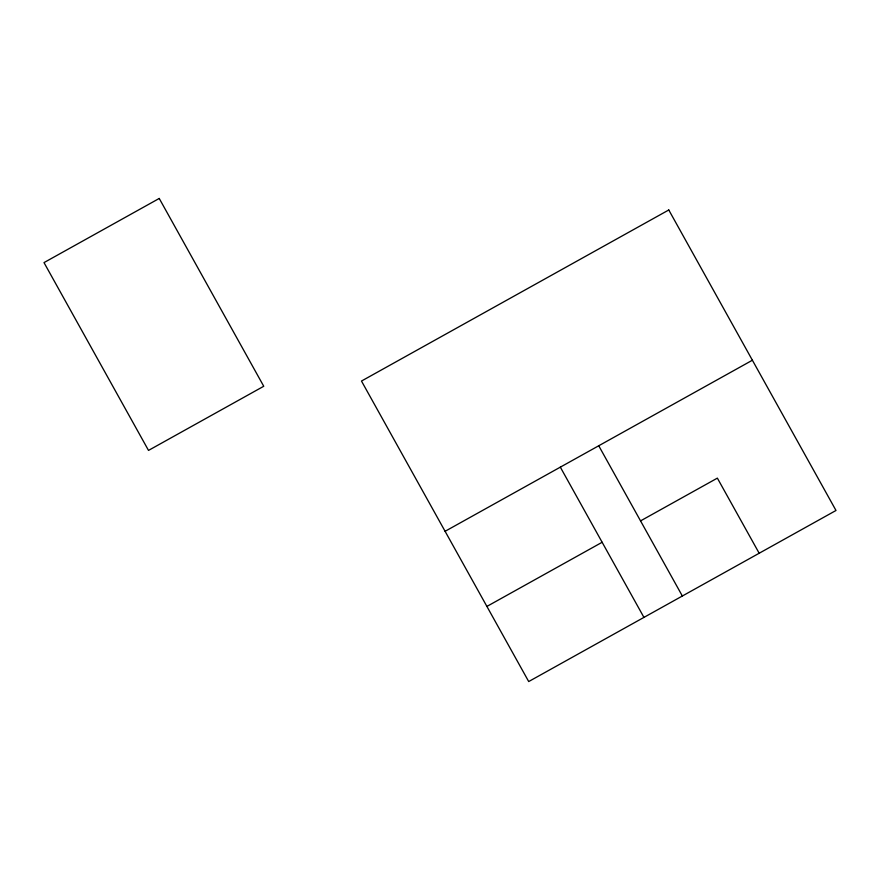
<?xml version="1.0" encoding="UTF-8"?>
<svg xmlns="http://www.w3.org/2000/svg" width="880" height="880" viewBox="0 0 880 880"><rect width="100%" height="100%" fill="white"/><g stroke="black" fill="none" stroke-linecap="round" stroke-linejoin="round"><path stroke-width="1.32" d="M445.093 531.3L752.389 360.228M486.893 606.43L602.129 542.278M640.541 520.894L717.365 478.126L759.176 553.245M598.741 445.764L682.352 596.013M560.329 467.148L643.94 617.397M159.236 198.451L44 262.603L148.511 450.406L263.747 386.265L159.236 198.451M668.778 209.979L361.482 381.051L528.704 681.549L836 510.477L668.778 209.979"/></g></svg>
